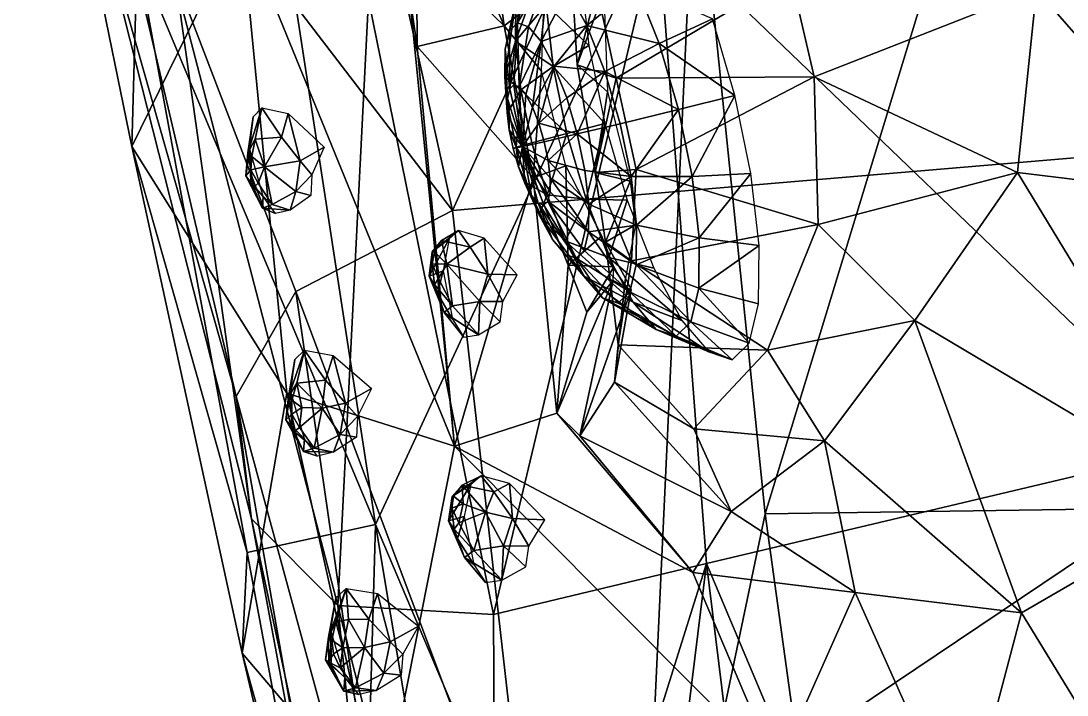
# Model space of a CAD drawing. Extents: x -0.72 to 0.72, y -1.47 to 3.21.
# Drawn here: x -0.2034 to -0.0813, y -0.8728 to -0.7942 of the extents above; entities that cross this region are included whole.
import ezdxf

# ---------------------------------------------------------------- set-up
doc = ezdxf.new("R2010")
doc.units = 0
doc.layers.add('CROCODIL$LWO', color=1, linetype='CONTINUOUS')

msp = doc.modelspace()

# ---------------------------------------------------------------- linework, layer by layer
at = {"layer": 'CROCODIL$LWO'}
for points in [[(-0.11103, -0.72417, 0.17928), (0, -0.7177, 0.1654), (0, -0.80336, 0.20131)], [(-0.17394, -0.72166, 0.20008), (-0.15297, -0.8163, 0.22224), (-0.19684, -0.75904, 0.24768)], [(-0.17394, -0.72166, 0.20008), (-0.11103, -0.72417, 0.17928), (-0.15297, -0.8163, 0.22224)], [(0, -0.80336, 0.20131), (-0.15297, -0.8163, 0.22224), (-0.11103, -0.72417, 0.17928)], [(-0.19043, -0.80885, 0.38099), (-0.20336, -0.74556, 0.37645), (-0.18978, -0.78648, 0.35112)], [(-0.17766, -0.78281, 0.41328), (-0.20336, -0.74556, 0.37645), (-0.19043, -0.80885, 0.38099)], [(-0.19684, -0.75904, 0.24768), (-0.17824, -0.838, 0.27284), (-0.19538, -0.77755, 0.27764)], [(-0.17824, -0.838, 0.27284), (-0.19684, -0.75904, 0.24768), (-0.17128, -0.82577, 0.24753)], [(-0.19684, -0.75904, 0.24768), (-0.15297, -0.8163, 0.22224), (-0.17128, -0.82577, 0.24753)], [(-0.06572, -0.84384, 0.33847), (-0.05386, -0.76213, 0.34238), (-0.12903, -0.78306, 0.33492)], [(-0.12464, -0.77236, 0.36996), (-0.09167, -0.7703, 0.37648), (-0.11651, -0.85169, 0.37476)], [(-0.11651, -0.85169, 0.37476), (-0.09167, -0.7703, 0.37648), (-0.04912, -0.85071, 0.38473)], [(-0.09167, -0.7703, 0.37648), (-0.0518, -0.77053, 0.37741), (-0.04912, -0.85071, 0.38473)], [(-0.16198, -0.85293, 0.35775), (-0.17343, -0.77843, 0.34656), (-0.12464, -0.77236, 0.36996)], [(-0.1317, -0.92433, 0.37075), (-0.16198, -0.85293, 0.35775), (-0.12464, -0.77236, 0.36996)], [(-0.11651, -0.85169, 0.37476), (-0.1317, -0.92433, 0.37075), (-0.12464, -0.77236, 0.36996)], [(-0.19538, -0.77755, 0.27764), (-0.17643, -0.8523, 0.30128), (-0.18519, -0.79005, 0.3039)], [(-0.17643, -0.8523, 0.30128), (-0.19538, -0.77755, 0.27764), (-0.17824, -0.838, 0.27284)], [(-0.14696, -0.79477, 0.47465), (-0.15445, -0.77712, 0.47106), (-0.15717, -0.78485, 0.46449)], [(-0.14696, -0.79477, 0.47465), (-0.14866, -0.78225, 0.48319), (-0.15445, -0.77712, 0.47106)], [(-0.18978, -0.78648, 0.35112), (-0.17343, -0.77843, 0.34656), (-0.16198, -0.85293, 0.35775)], [(-0.14866, -0.78225, 0.48319), (-0.14696, -0.79477, 0.47465), (-0.14229, -0.79112, 0.4813)], [(-0.17234, -0.83763, 0.40871), (-0.17766, -0.78281, 0.41328), (-0.19043, -0.80885, 0.38099)], [(-0.17766, -0.78281, 0.41328), (-0.15275, -0.84379, 0.45556), (-0.15803, -0.79079, 0.44889)], [(-0.15275, -0.84379, 0.45556), (-0.17766, -0.78281, 0.41328), (-0.17234, -0.83763, 0.40871)], [(-0.16279, -0.79165, 0.32386), (-0.14819, -0.86345, 0.33794), (-0.12903, -0.78306, 0.33492)], [(-0.14819, -0.86345, 0.33794), (-0.12332, -0.85751, 0.34041), (-0.12903, -0.78306, 0.33492)], [(-0.12332, -0.85751, 0.34041), (-0.06572, -0.84384, 0.33847), (-0.12903, -0.78306, 0.33492)], [(-0.15712, -0.79716, 0.46062), (-0.15717, -0.78485, 0.46449), (-0.15803, -0.79079, 0.44889)], [(-0.14696, -0.79477, 0.47465), (-0.15717, -0.78485, 0.46449), (-0.15712, -0.79716, 0.46062)], [(-0.13926, -0.78565, 0.50348), (-0.13545, -0.78774, 0.49947), (-0.13842, -0.79929, 0.50856)], [(-0.13842, -0.79929, 0.50856), (-0.13578, -0.79212, 0.51431), (-0.13926, -0.78565, 0.50348)], [(-0.19043, -0.80885, 0.38099), (-0.18978, -0.78648, 0.35112), (-0.17694, -0.85621, 0.36296)], [(-0.17694, -0.85621, 0.36296), (-0.18978, -0.78648, 0.35112), (-0.16198, -0.85293, 0.35775)], [(-0.14207, -0.79231, 0.46696), (-0.14565, -0.79653, 0.47265), (-0.14201, -0.78646, 0.47253)], [(-0.1456, -0.7919, 0.47706), (-0.14201, -0.78646, 0.47253), (-0.14565, -0.79653, 0.47265)], [(-0.14352, -0.78746, 0.48869), (-0.1454, -0.79442, 0.48958), (-0.14169, -0.78808, 0.49478)], [(-0.1454, -0.79442, 0.48958), (-0.14352, -0.78746, 0.48869), (-0.14487, -0.78877, 0.48258)], [(-0.1456, -0.7919, 0.47706), (-0.14684, -0.79749, 0.48152), (-0.14487, -0.78877, 0.48258)], [(-0.14634, -0.79533, 0.48535), (-0.14487, -0.78877, 0.48258), (-0.14684, -0.79749, 0.48152)], [(-0.14634, -0.79533, 0.48535), (-0.1454, -0.79442, 0.48958), (-0.14487, -0.78877, 0.48258)], [(-0.14413, -0.79485, 0.49379), (-0.14169, -0.78808, 0.49478), (-0.1454, -0.79442, 0.48958)], [(-0.14413, -0.79485, 0.49379), (-0.14265, -0.79659, 0.49758), (-0.14169, -0.78808, 0.49478)], [(-0.14265, -0.79659, 0.49758), (-0.13955, -0.79059, 0.50026), (-0.14169, -0.78808, 0.49478)], [(-0.14207, -0.79231, 0.46696), (-0.13804, -0.78868, 0.46213), (-0.13709, -0.79706, 0.45792)], [(-0.1349, -0.80247, 0.50606), (-0.13842, -0.79929, 0.50856), (-0.13545, -0.78774, 0.49947)], [(-0.1339, -0.80086, 0.51785), (-0.11353, -0.78875, 0.52395), (-0.13578, -0.79212, 0.51431)], [(-0.11353, -0.78875, 0.52395), (-0.1339, -0.80086, 0.51785), (-0.11079, -0.8007, 0.52582)], [(-0.11079, -0.8007, 0.52582), (-0.08484, -0.7905, 0.51721), (-0.11353, -0.78875, 0.52395)], [(-0.18519, -0.79005, 0.3039), (-0.16636, -0.8624, 0.32587), (-0.16279, -0.79165, 0.32386)], [(-0.16636, -0.8624, 0.32587), (-0.18519, -0.79005, 0.3039), (-0.17643, -0.8523, 0.30128)], [(-0.15712, -0.79716, 0.46062), (-0.15803, -0.79079, 0.44889), (-0.15275, -0.84379, 0.45556)], [(-0.1426, -0.80003, 0.47314), (-0.14229, -0.79112, 0.4813), (-0.14696, -0.79477, 0.47465)], [(-0.13955, -0.79059, 0.50026), (-0.14265, -0.79659, 0.49758), (-0.13731, -0.79473, 0.50459)], [(-0.13731, -0.79473, 0.50459), (-0.13153, -0.79004, 0.50734), (-0.13955, -0.79059, 0.50026)], [(-0.13153, -0.79004, 0.50734), (-0.13731, -0.79473, 0.50459), (-0.12887, -0.79683, 0.51082)], [(-0.12887, -0.79683, 0.51082), (-0.12265, -0.79394, 0.51324), (-0.13153, -0.79004, 0.50734)], [(-0.08484, -0.7905, 0.51721), (-0.11079, -0.8007, 0.52582), (-0.08703, -0.81186, 0.51774)], [(-0.08703, -0.81186, 0.51774), (-0.06369, -0.81472, 0.5122), (-0.08484, -0.7905, 0.51721)], [(-0.06209, -0.79018, 0.51069), (-0.08484, -0.7905, 0.51721), (-0.06369, -0.81472, 0.5122)], [(-0.16636, -0.8624, 0.32587), (-0.14819, -0.86345, 0.33794), (-0.16279, -0.79165, 0.32386)], [(-0.14565, -0.79653, 0.47265), (-0.14688, -0.8007, 0.47848), (-0.1456, -0.7919, 0.47706)], [(-0.14684, -0.79749, 0.48152), (-0.1456, -0.7919, 0.47706), (-0.14688, -0.8007, 0.47848)], [(-0.14565, -0.79653, 0.47265), (-0.14207, -0.79231, 0.46696), (-0.14125, -0.7995, 0.46335)], [(-0.14125, -0.7995, 0.46335), (-0.14207, -0.79231, 0.46696), (-0.13709, -0.79706, 0.45792)], [(-0.13578, -0.79212, 0.51431), (-0.13842, -0.79929, 0.50856), (-0.1339, -0.80086, 0.51785)], [(-0.14356, -0.81249, 0.46687), (-0.14696, -0.79477, 0.47465), (-0.15712, -0.79716, 0.46062)], [(-0.1426, -0.80003, 0.47314), (-0.14696, -0.79477, 0.47465), (-0.14356, -0.81249, 0.46687)], [(-0.14634, -0.79533, 0.48535), (-0.14631, -0.80212, 0.48794), (-0.1454, -0.79442, 0.48958)], [(-0.14583, -0.80165, 0.4901), (-0.1454, -0.79442, 0.48958), (-0.14631, -0.80212, 0.48794)], [(-0.14583, -0.80165, 0.4901), (-0.14519, -0.80188, 0.49225), (-0.1454, -0.79442, 0.48958)], [(-0.14519, -0.80188, 0.49225), (-0.14413, -0.79485, 0.49379), (-0.1454, -0.79442, 0.48958)], [(-0.14413, -0.79485, 0.49379), (-0.14519, -0.80188, 0.49225), (-0.14265, -0.79659, 0.49758)], [(-0.14111, -0.79945, 0.50058), (-0.13731, -0.79473, 0.50459), (-0.14265, -0.79659, 0.49758)], [(-0.13731, -0.79473, 0.50459), (-0.14111, -0.79945, 0.50058), (-0.13521, -0.8001, 0.50735)], [(-0.13521, -0.8001, 0.50735), (-0.12887, -0.79683, 0.51082), (-0.13731, -0.79473, 0.50459)], [(-0.12265, -0.79394, 0.51324), (-0.12887, -0.79683, 0.51082), (-0.12003, -0.80289, 0.51459)], [(-0.14631, -0.80212, 0.48794), (-0.14634, -0.79533, 0.48535), (-0.14684, -0.79749, 0.48152)], [(-0.15275, -0.84379, 0.45556), (-0.14356, -0.81249, 0.46687), (-0.15712, -0.79716, 0.46062)], [(-0.14688, -0.8007, 0.47848), (-0.14565, -0.79653, 0.47265), (-0.145, -0.80221, 0.4698)], [(-0.145, -0.80221, 0.4698), (-0.14565, -0.79653, 0.47265), (-0.14125, -0.7995, 0.46335)], [(-0.14443, -0.80276, 0.49419), (-0.14265, -0.79659, 0.49758), (-0.14519, -0.80188, 0.49225)], [(-0.14443, -0.80276, 0.49419), (-0.14364, -0.80423, 0.49572), (-0.14265, -0.79659, 0.49758)], [(-0.14364, -0.80423, 0.49572), (-0.14111, -0.79945, 0.50058), (-0.14265, -0.79659, 0.49758)], [(-0.13709, -0.79706, 0.45792), (-0.13521, -0.80616, 0.45642), (-0.14125, -0.7995, 0.46335)], [(-0.13521, -0.8001, 0.50735), (-0.12662, -0.8045, 0.51198), (-0.12887, -0.79683, 0.51082)], [(-0.12662, -0.8045, 0.51198), (-0.12003, -0.80289, 0.51459), (-0.12887, -0.79683, 0.51082)], [(-0.14657, -0.80322, 0.48598), (-0.14684, -0.79749, 0.48152), (-0.14688, -0.8007, 0.47848)], [(-0.14657, -0.80322, 0.48598), (-0.14631, -0.80212, 0.48794), (-0.14684, -0.79749, 0.48152)], [(-0.145, -0.80221, 0.4698), (-0.14125, -0.7995, 0.46335), (-0.13964, -0.80732, 0.46206)], [(-0.14364, -0.80423, 0.49572), (-0.14289, -0.80612, 0.4967), (-0.14111, -0.79945, 0.50058)], [(-0.14289, -0.80612, 0.4967), (-0.13965, -0.80317, 0.50248), (-0.14111, -0.79945, 0.50058)], [(-0.13964, -0.80732, 0.46206), (-0.14125, -0.7995, 0.46335), (-0.13521, -0.80616, 0.45642)], [(-0.13965, -0.80317, 0.50248), (-0.13521, -0.8001, 0.50735), (-0.14111, -0.79945, 0.50058)], [(-0.13633, -0.81185, 0.50838), (-0.13842, -0.79929, 0.50856), (-0.1349, -0.80247, 0.50606)], [(-0.13633, -0.81185, 0.50838), (-0.1339, -0.80086, 0.51785), (-0.13842, -0.79929, 0.50856)], [(-0.14643, -0.80463, 0.4765), (-0.14636, -0.80687, 0.48341), (-0.14688, -0.8007, 0.47848)], [(-0.14659, -0.80486, 0.48442), (-0.14688, -0.8007, 0.47848), (-0.14636, -0.80687, 0.48341)], [(-0.14659, -0.80486, 0.48442), (-0.14657, -0.80322, 0.48598), (-0.14688, -0.8007, 0.47848)], [(-0.14643, -0.80463, 0.4765), (-0.14688, -0.8007, 0.47848), (-0.145, -0.80221, 0.4698)], [(-0.13975, -0.81109, 0.4703), (-0.1426, -0.80003, 0.47314), (-0.14356, -0.81249, 0.46687)], [(-0.13965, -0.80317, 0.50248), (-0.13842, -0.80737, 0.50312), (-0.13521, -0.8001, 0.50735)], [(-0.13842, -0.80737, 0.50312), (-0.13343, -0.80617, 0.50826), (-0.13521, -0.8001, 0.50735)], [(-0.1339, -0.80086, 0.51785), (-0.13633, -0.81185, 0.50838), (-0.13155, -0.8115, 0.51621)], [(-0.13343, -0.80617, 0.50826), (-0.12662, -0.8045, 0.51198), (-0.13521, -0.8001, 0.50735)], [(-0.13155, -0.8115, 0.51621), (-0.11079, -0.8007, 0.52582), (-0.1339, -0.80086, 0.51785)], [(-0.11079, -0.8007, 0.52582), (-0.13155, -0.8115, 0.51621), (-0.11031, -0.81792, 0.52107)], [(-0.11031, -0.81792, 0.52107), (-0.08703, -0.81186, 0.51774), (-0.11079, -0.8007, 0.52582)], [(-0.14631, -0.80212, 0.48794), (-0.14657, -0.80322, 0.48598), (-0.1448, -0.80885, 0.49023)], [(-0.14643, -0.80463, 0.4765), (-0.145, -0.80221, 0.4698), (-0.14555, -0.80891, 0.4758)], [(-0.14583, -0.80165, 0.4901), (-0.14631, -0.80212, 0.48794), (-0.1448, -0.80885, 0.49023)], [(-0.14519, -0.80188, 0.49225), (-0.14583, -0.80165, 0.4901), (-0.1448, -0.80885, 0.49023)], [(-0.14373, -0.80839, 0.46878), (-0.14555, -0.80891, 0.4758), (-0.145, -0.80221, 0.4698)], [(-0.14443, -0.80276, 0.49419), (-0.14519, -0.80188, 0.49225), (-0.1448, -0.80885, 0.49023)], [(-0.14373, -0.80839, 0.46878), (-0.145, -0.80221, 0.4698), (-0.13964, -0.80732, 0.46206)], [(-0.15297, -0.8163, 0.22224), (0, -0.80336, 0.20131), (-0.14351, -0.89972, 0.23734)], [(-0.14657, -0.80322, 0.48598), (-0.14659, -0.80486, 0.48442), (-0.1448, -0.80885, 0.49023)], [(-0.14364, -0.80423, 0.49572), (-0.14443, -0.80276, 0.49419), (-0.1448, -0.80885, 0.49023)], [(-0.14351, -0.89972, 0.23734), (0, -0.80336, 0.20131), (0, -1.00867, 0.25134)], [(-0.13965, -0.80317, 0.50248), (-0.14289, -0.80612, 0.4967), (-0.13842, -0.80737, 0.50312)], [(-0.1349, -0.80247, 0.50606), (-0.13223, -0.81288, 0.5054), (-0.13633, -0.81185, 0.50838)], [(-0.12662, -0.8045, 0.51198), (-0.12501, -0.81232, 0.51069), (-0.12003, -0.80289, 0.51459)], [(-0.12501, -0.81232, 0.51069), (-0.11815, -0.81199, 0.51309), (-0.12003, -0.80289, 0.51459)], [(-0.17689, -0.80956, 0.34762), (-0.17624, -0.80538, 0.3654), (-0.17524, -0.80432, 0.36532)], [(-0.17602, -0.80799, 0.34885), (-0.17689, -0.80956, 0.34762), (-0.17524, -0.80432, 0.36532)], [(-0.17294, -0.80776, 0.35411), (-0.17602, -0.80799, 0.34885), (-0.17524, -0.80432, 0.36532)], [(-0.17217, -0.80497, 0.36543), (-0.17294, -0.80776, 0.35411), (-0.17524, -0.80432, 0.36532)], [(-0.14643, -0.80463, 0.4765), (-0.14555, -0.80891, 0.4758), (-0.14636, -0.80687, 0.48341)], [(-0.14289, -0.80612, 0.4967), (-0.14364, -0.80423, 0.49572), (-0.1448, -0.80885, 0.49023)], [(-0.13343, -0.80617, 0.50826), (-0.13215, -0.81235, 0.50724), (-0.12662, -0.8045, 0.51198)], [(-0.13215, -0.81235, 0.50724), (-0.12501, -0.81232, 0.51069), (-0.12662, -0.8045, 0.51198)], [(-0.17711, -0.81225, 0.34902), (-0.17663, -0.80915, 0.3657), (-0.17624, -0.80538, 0.3654)], [(-0.17689, -0.80956, 0.34762), (-0.17711, -0.81225, 0.34902), (-0.17624, -0.80538, 0.3654)], [(-0.17217, -0.80497, 0.36543), (-0.17076, -0.81049, 0.35603), (-0.17294, -0.80776, 0.35411)], [(-0.16798, -0.80892, 0.36582), (-0.17076, -0.81049, 0.35603), (-0.17217, -0.80497, 0.36543)], [(-0.14659, -0.80486, 0.48442), (-0.14636, -0.80687, 0.48341), (-0.1448, -0.80885, 0.49023)], [(-0.14636, -0.80687, 0.48341), (-0.14591, -0.80906, 0.48305), (-0.1448, -0.80885, 0.49023)], [(-0.14591, -0.80906, 0.48305), (-0.14636, -0.80687, 0.48341), (-0.14555, -0.80891, 0.4758)], [(-0.14227, -0.80827, 0.49702), (-0.14289, -0.80612, 0.4967), (-0.1448, -0.80885, 0.49023)], [(-0.14227, -0.80827, 0.49702), (-0.13842, -0.80737, 0.50312), (-0.14289, -0.80612, 0.4967)], [(-0.13964, -0.80732, 0.46206), (-0.13521, -0.80616, 0.45642), (-0.13739, -0.81499, 0.46322)], [(-0.13343, -0.80617, 0.50826), (-0.13842, -0.80737, 0.50312), (-0.13215, -0.81235, 0.50724)], [(-0.13259, -0.81511, 0.45777), (-0.13739, -0.81499, 0.46322), (-0.13521, -0.80616, 0.45642)], [(-0.17642, -0.81, 0.34461), (-0.17689, -0.80956, 0.34762), (-0.17602, -0.80799, 0.34885)], [(-0.17492, -0.81122, 0.34519), (-0.17642, -0.81, 0.34461), (-0.17602, -0.80799, 0.34885)], [(-0.17294, -0.80776, 0.35411), (-0.17492, -0.81122, 0.34519), (-0.17602, -0.80799, 0.34885)], [(-0.17076, -0.81049, 0.35603), (-0.17492, -0.81122, 0.34519), (-0.17294, -0.80776, 0.35411)], [(-0.14181, -0.81046, 0.49666), (-0.14227, -0.80827, 0.49702), (-0.1448, -0.80885, 0.49023)], [(-0.14373, -0.80839, 0.46878), (-0.13964, -0.80732, 0.46206), (-0.14195, -0.81446, 0.46969)], [(-0.14227, -0.80827, 0.49702), (-0.14181, -0.81046, 0.49666), (-0.13842, -0.80737, 0.50312)], [(-0.13739, -0.81499, 0.46322), (-0.14195, -0.81446, 0.46969), (-0.13964, -0.80732, 0.46206)], [(-0.14181, -0.81046, 0.49666), (-0.13754, -0.81164, 0.50241), (-0.13842, -0.80737, 0.50312)], [(-0.13754, -0.81164, 0.50241), (-0.13215, -0.81235, 0.50724), (-0.13842, -0.80737, 0.50312)], [(-0.17753, -0.86797, 0.38517), (-0.19043, -0.80885, 0.38099), (-0.17694, -0.85621, 0.36296)], [(-0.17234, -0.83763, 0.40871), (-0.19043, -0.80885, 0.38099), (-0.17753, -0.86797, 0.38517)], [(-0.17651, -0.81304, 0.35735), (-0.17663, -0.80915, 0.3657), (-0.17711, -0.81225, 0.34902)], [(-0.17652, -0.81156, 0.3435), (-0.17711, -0.81225, 0.34902), (-0.17689, -0.80956, 0.34762)], [(-0.17652, -0.81156, 0.3435), (-0.17689, -0.80956, 0.34762), (-0.17642, -0.81, 0.34461)], [(-0.17651, -0.81304, 0.35735), (-0.17508, -0.81465, 0.36618), (-0.17663, -0.80915, 0.3657)], [(-0.17076, -0.81049, 0.35603), (-0.16798, -0.80892, 0.36582), (-0.16942, -0.81213, 0.36606)], [(-0.14591, -0.80906, 0.48305), (-0.14528, -0.81121, 0.48338), (-0.1448, -0.80885, 0.49023)], [(-0.14591, -0.80906, 0.48305), (-0.14555, -0.80891, 0.4758), (-0.14528, -0.81121, 0.48338)], [(-0.14555, -0.80891, 0.4758), (-0.14373, -0.80839, 0.46878), (-0.14195, -0.81446, 0.46969)], [(-0.14432, -0.81311, 0.47643), (-0.14528, -0.81121, 0.48338), (-0.14555, -0.80891, 0.4758)], [(-0.14432, -0.81311, 0.47643), (-0.14555, -0.80891, 0.4758), (-0.14195, -0.81446, 0.46969)], [(-0.14528, -0.81121, 0.48338), (-0.14453, -0.81311, 0.48435), (-0.1448, -0.80885, 0.49023)], [(-0.14159, -0.81247, 0.49565), (-0.14181, -0.81046, 0.49666), (-0.1448, -0.80885, 0.49023)], [(-0.1416, -0.81411, 0.49409), (-0.14159, -0.81247, 0.49565), (-0.1448, -0.80885, 0.49023)], [(-0.14186, -0.81521, 0.49214), (-0.1416, -0.81411, 0.49409), (-0.1448, -0.80885, 0.49023)], [(-0.14234, -0.81568, 0.48997), (-0.14186, -0.81521, 0.49214), (-0.1448, -0.80885, 0.49023)], [(-0.14299, -0.81546, 0.48782), (-0.14234, -0.81568, 0.48997), (-0.1448, -0.80885, 0.49023)], [(-0.14375, -0.81457, 0.48588), (-0.14299, -0.81546, 0.48782), (-0.1448, -0.80885, 0.49023)], [(-0.14453, -0.81311, 0.48435), (-0.14375, -0.81457, 0.48588), (-0.1448, -0.80885, 0.49023)], [(-0.17492, -0.81122, 0.34519), (-0.17652, -0.81156, 0.3435), (-0.17642, -0.81, 0.34461)], [(-0.17492, -0.81122, 0.34519), (-0.17076, -0.81049, 0.35603), (-0.17127, -0.81409, 0.35373)], [(-0.17076, -0.81049, 0.35603), (-0.16942, -0.81213, 0.36606), (-0.17127, -0.81409, 0.35373)], [(-0.13754, -0.81164, 0.50241), (-0.14181, -0.81046, 0.49666), (-0.13709, -0.81558, 0.50044)], [(-0.14159, -0.81247, 0.49565), (-0.13709, -0.81558, 0.50044), (-0.14181, -0.81046, 0.49666)], [(-0.17711, -0.81225, 0.34902), (-0.17652, -0.81156, 0.3435), (-0.17622, -0.81361, 0.3462)], [(-0.17652, -0.81156, 0.3435), (-0.17492, -0.81122, 0.34519), (-0.17566, -0.81313, 0.34421)], [(-0.17622, -0.81361, 0.3462), (-0.17652, -0.81156, 0.3435), (-0.17566, -0.81313, 0.34421)], [(-0.17566, -0.81313, 0.34421), (-0.17492, -0.81122, 0.34519), (-0.17405, -0.81561, 0.34846)], [(-0.17492, -0.81122, 0.34519), (-0.17127, -0.81409, 0.35373), (-0.17405, -0.81561, 0.34846)], [(-0.14453, -0.81311, 0.48435), (-0.14528, -0.81121, 0.48338), (-0.14286, -0.81682, 0.47834)], [(-0.14528, -0.81121, 0.48338), (-0.14432, -0.81311, 0.47643), (-0.14286, -0.81682, 0.47834)], [(-0.13975, -0.81109, 0.4703), (-0.14356, -0.81249, 0.46687), (-0.13949, -0.82269, 0.47114)], [(-0.13557, -0.81927, 0.47185), (-0.13975, -0.81109, 0.4703), (-0.13949, -0.82269, 0.47114)], [(-0.13754, -0.81164, 0.50241), (-0.13709, -0.81558, 0.50044), (-0.13215, -0.81235, 0.50724)], [(-0.13155, -0.8115, 0.51621), (-0.13633, -0.81185, 0.50838), (-0.13211, -0.82219, 0.51266)], [(-0.13633, -0.81185, 0.50838), (-0.13223, -0.81288, 0.5054), (-0.13511, -0.81999, 0.50562)], [(-0.13511, -0.81999, 0.50562), (-0.13211, -0.82219, 0.51266), (-0.13633, -0.81185, 0.50838)], [(-0.13211, -0.82219, 0.51266), (-0.11031, -0.81792, 0.52107), (-0.13155, -0.8115, 0.51621)], [(-0.12501, -0.81232, 0.51069), (-0.12419, -0.81951, 0.50708), (-0.11815, -0.81199, 0.51309)], [(-0.12419, -0.81951, 0.50708), (-0.1172, -0.82037, 0.50889), (-0.11815, -0.81199, 0.51309)], [(-0.08703, -0.81186, 0.51774), (-0.11031, -0.81792, 0.52107), (-0.09902, -0.82912, 0.50752)], [(-0.09902, -0.82912, 0.50752), (-0.06383, -0.85008, 0.49105), (-0.08703, -0.81186, 0.51774)], [(-0.06369, -0.81472, 0.5122), (-0.08703, -0.81186, 0.51774), (-0.06383, -0.85008, 0.49105)], [(-0.17651, -0.81304, 0.35735), (-0.17711, -0.81225, 0.34902), (-0.17518, -0.81601, 0.35177)], [(-0.17711, -0.81225, 0.34902), (-0.17622, -0.81361, 0.3462), (-0.17518, -0.81601, 0.35177)], [(-0.17508, -0.81465, 0.36618), (-0.17651, -0.81304, 0.35735), (-0.17518, -0.81601, 0.35177)], [(-0.17622, -0.81361, 0.3462), (-0.17566, -0.81313, 0.34421), (-0.17405, -0.81561, 0.34846)], [(-0.17127, -0.81409, 0.35373), (-0.16942, -0.81213, 0.36606), (-0.16951, -0.81454, 0.36626)], [(-0.14356, -0.81249, 0.46687), (-0.15275, -0.84379, 0.45556), (-0.14081, -0.83994, 0.46875)], [(-0.14453, -0.81311, 0.48435), (-0.14286, -0.81682, 0.47834), (-0.14375, -0.81457, 0.48588)], [(-0.14432, -0.81311, 0.47643), (-0.14195, -0.81446, 0.46969), (-0.14286, -0.81682, 0.47834)], [(-0.14356, -0.81249, 0.46687), (-0.14081, -0.83994, 0.46875), (-0.13949, -0.82269, 0.47114)], [(-0.1416, -0.81411, 0.49409), (-0.13712, -0.81878, 0.49739), (-0.14159, -0.81247, 0.49565)], [(-0.13709, -0.81558, 0.50044), (-0.14159, -0.81247, 0.49565), (-0.13712, -0.81878, 0.49739)], [(-0.13709, -0.81558, 0.50044), (-0.13151, -0.81803, 0.50439), (-0.13215, -0.81235, 0.50724)], [(-0.13162, -0.81798, 0.50179), (-0.13511, -0.81999, 0.50562), (-0.13223, -0.81288, 0.5054)], [(-0.13215, -0.81235, 0.50724), (-0.13151, -0.81803, 0.50439), (-0.12501, -0.81232, 0.51069)], [(-0.13151, -0.81803, 0.50439), (-0.12419, -0.81951, 0.50708), (-0.12501, -0.81232, 0.51069)], [(-0.17518, -0.81601, 0.35177), (-0.17622, -0.81361, 0.3462), (-0.17405, -0.81561, 0.34846)], [(-0.17405, -0.81561, 0.34846), (-0.17127, -0.81409, 0.35373), (-0.17194, -0.81625, 0.36635)], [(-0.17127, -0.81409, 0.35373), (-0.16951, -0.81454, 0.36626), (-0.17194, -0.81625, 0.36635)], [(-0.1416, -0.81411, 0.49409), (-0.14186, -0.81521, 0.49214), (-0.13712, -0.81878, 0.49739)], [(-0.17508, -0.81465, 0.36618), (-0.17518, -0.81601, 0.35177), (-0.17363, -0.81667, 0.36637)], [(-0.17518, -0.81601, 0.35177), (-0.17405, -0.81561, 0.34846), (-0.17194, -0.81625, 0.36635)], [(-0.14375, -0.81457, 0.48588), (-0.14131, -0.81969, 0.48133), (-0.14299, -0.81546, 0.48782)], [(-0.14131, -0.81969, 0.48133), (-0.14375, -0.81457, 0.48588), (-0.14286, -0.81682, 0.47834)], [(-0.14234, -0.81568, 0.48997), (-0.14299, -0.81546, 0.48782), (-0.13856, -0.82186, 0.48934)], [(-0.14299, -0.81546, 0.48782), (-0.13983, -0.82142, 0.48512), (-0.13856, -0.82186, 0.48934)], [(-0.13983, -0.82142, 0.48512), (-0.14299, -0.81546, 0.48782), (-0.14131, -0.81969, 0.48133)], [(-0.13984, -0.81983, 0.47245), (-0.14286, -0.81682, 0.47834), (-0.14195, -0.81446, 0.46969)], [(-0.14234, -0.81568, 0.48997), (-0.13856, -0.82186, 0.48934), (-0.14186, -0.81521, 0.49214)], [(-0.14195, -0.81446, 0.46969), (-0.13739, -0.81499, 0.46322), (-0.13984, -0.81983, 0.47245)], [(-0.14186, -0.81521, 0.49214), (-0.13763, -0.82095, 0.49356), (-0.13712, -0.81878, 0.49739)], [(-0.13763, -0.82095, 0.49356), (-0.14186, -0.81521, 0.49214), (-0.13856, -0.82186, 0.48934)], [(-0.13473, -0.82178, 0.4667), (-0.13984, -0.81983, 0.47245), (-0.13739, -0.81499, 0.46322)], [(-0.13739, -0.81499, 0.46322), (-0.13259, -0.81511, 0.45777), (-0.13473, -0.82178, 0.4667)], [(-0.13709, -0.81558, 0.50044), (-0.13712, -0.81878, 0.49739), (-0.13151, -0.81803, 0.50439)], [(-0.12948, -0.82302, 0.46183), (-0.13473, -0.82178, 0.4667), (-0.13259, -0.81511, 0.45777)], [(-0.17363, -0.81667, 0.36637), (-0.17518, -0.81601, 0.35177), (-0.17194, -0.81625, 0.36635)], [(-0.15297, -0.8163, 0.22224), (-0.14351, -0.89972, 0.23734), (-0.17128, -0.82577, 0.24753)], [(-0.14131, -0.81969, 0.48133), (-0.14286, -0.81682, 0.47834), (-0.13761, -0.82397, 0.47678)], [(-0.14286, -0.81682, 0.47834), (-0.13984, -0.81983, 0.47245), (-0.13761, -0.82397, 0.47678)], [(-0.13712, -0.81878, 0.49739), (-0.13155, -0.82266, 0.49998), (-0.13151, -0.81803, 0.50439)], [(-0.13162, -0.81798, 0.50179), (-0.13281, -0.82419, 0.49333), (-0.13511, -0.81999, 0.50562)], [(-0.11031, -0.81792, 0.52107), (-0.13211, -0.82219, 0.51266), (-0.1162, -0.83259, 0.51008)], [(-0.13151, -0.81803, 0.50439), (-0.13155, -0.82266, 0.49998), (-0.12419, -0.81951, 0.50708)], [(-0.1162, -0.83259, 0.51008), (-0.09902, -0.82912, 0.50752), (-0.11031, -0.81792, 0.52107)], [(-0.15336, -0.81962, 0.32934), (-0.15534, -0.82111, 0.34744), (-0.15228, -0.81864, 0.32933)], [(-0.15534, -0.82111, 0.34744), (-0.15428, -0.81981, 0.34607), (-0.15228, -0.81864, 0.32933)], [(-0.15428, -0.81981, 0.34607), (-0.15091, -0.82059, 0.34104), (-0.15228, -0.81864, 0.32933)], [(-0.15091, -0.82059, 0.34104), (-0.14928, -0.81954, 0.32953), (-0.15228, -0.81864, 0.32933)], [(-0.13415, -0.82286, 0.47579), (-0.13557, -0.81927, 0.47185), (-0.13949, -0.82269, 0.47114)], [(-0.13763, -0.82095, 0.49356), (-0.13229, -0.82579, 0.49446), (-0.13712, -0.81878, 0.49739)], [(-0.13155, -0.82266, 0.49998), (-0.13712, -0.81878, 0.49739), (-0.13229, -0.82579, 0.49446)], [(-0.15406, -0.82336, 0.32954), (-0.15572, -0.82396, 0.34643), (-0.15336, -0.81962, 0.32934)], [(-0.15572, -0.82396, 0.34643), (-0.15534, -0.82111, 0.34744), (-0.15336, -0.81962, 0.32934)], [(-0.15534, -0.82111, 0.34744), (-0.15509, -0.82114, 0.35051), (-0.15428, -0.81981, 0.34607)], [(-0.15509, -0.82114, 0.35051), (-0.15366, -0.82255, 0.35021), (-0.15428, -0.81981, 0.34607)], [(-0.15366, -0.82255, 0.35021), (-0.15091, -0.82059, 0.34104), (-0.15428, -0.81981, 0.34607)], [(-0.14887, -0.82372, 0.33968), (-0.14928, -0.81954, 0.32953), (-0.15091, -0.82059, 0.34104)], [(-0.14887, -0.82372, 0.33968), (-0.14542, -0.82382, 0.32997), (-0.14928, -0.81954, 0.32953)], [(-0.13983, -0.82142, 0.48512), (-0.14131, -0.81969, 0.48133), (-0.13547, -0.82648, 0.48226)], [(-0.14131, -0.81969, 0.48133), (-0.13761, -0.82397, 0.47678), (-0.13547, -0.82648, 0.48226)], [(-0.13761, -0.82397, 0.47678), (-0.13984, -0.81983, 0.47245), (-0.13191, -0.82701, 0.47218)], [(-0.13984, -0.81983, 0.47245), (-0.13473, -0.82178, 0.4667), (-0.13191, -0.82701, 0.47218)], [(-0.13211, -0.82219, 0.51266), (-0.13511, -0.81999, 0.50562), (-0.13366, -0.83198, 0.50084)], [(-0.13281, -0.82419, 0.49333), (-0.13366, -0.83198, 0.50084), (-0.13511, -0.81999, 0.50562)], [(-0.13155, -0.82266, 0.49998), (-0.12425, -0.82536, 0.50152), (-0.12419, -0.81951, 0.50708)], [(-0.12419, -0.81951, 0.50708), (-0.12425, -0.82536, 0.50152), (-0.1172, -0.82037, 0.50889)], [(-0.12425, -0.82536, 0.50152), (-0.11727, -0.82719, 0.5024), (-0.1172, -0.82037, 0.50889)], [(-0.15572, -0.82396, 0.34643), (-0.15537, -0.82252, 0.35183), (-0.15534, -0.82111, 0.34744)], [(-0.15534, -0.82111, 0.34744), (-0.15537, -0.82252, 0.35183), (-0.15509, -0.82114, 0.35051)], [(-0.15537, -0.82252, 0.35183), (-0.15366, -0.82255, 0.35021), (-0.15509, -0.82114, 0.35051)], [(-0.15366, -0.82255, 0.35021), (-0.14887, -0.82372, 0.33968), (-0.15091, -0.82059, 0.34104)], [(-0.13983, -0.82142, 0.48512), (-0.13547, -0.82648, 0.48226), (-0.13856, -0.82186, 0.48934)], [(-0.13763, -0.82095, 0.49356), (-0.13856, -0.82186, 0.48934), (-0.13229, -0.82579, 0.49446)], [(-0.15537, -0.82252, 0.35183), (-0.15572, -0.82396, 0.34643), (-0.1551, -0.82495, 0.34947)], [(-0.15366, -0.82255, 0.35021), (-0.15537, -0.82252, 0.35183), (-0.15462, -0.82423, 0.3514)], [(-0.15537, -0.82252, 0.35183), (-0.1551, -0.82495, 0.34947), (-0.15462, -0.82423, 0.3514)], [(-0.15366, -0.82255, 0.35021), (-0.15462, -0.82423, 0.3514), (-0.153, -0.82742, 0.34765)], [(-0.14887, -0.82372, 0.33968), (-0.15366, -0.82255, 0.35021), (-0.1498, -0.82691, 0.34242)], [(-0.1498, -0.82691, 0.34242), (-0.15366, -0.82255, 0.35021), (-0.153, -0.82742, 0.34765)], [(-0.1373, -0.82817, 0.47344), (-0.13949, -0.82269, 0.47114), (-0.14081, -0.83994, 0.46875)], [(-0.1373, -0.82817, 0.47344), (-0.13415, -0.82286, 0.47579), (-0.13949, -0.82269, 0.47114)], [(-0.13856, -0.82186, 0.48934), (-0.13364, -0.8271, 0.48835), (-0.13229, -0.82579, 0.49446)], [(-0.13856, -0.82186, 0.48934), (-0.13547, -0.82648, 0.48226), (-0.13364, -0.8271, 0.48835)], [(-0.13423, -0.82448, 0.48099), (-0.13415, -0.82286, 0.47579), (-0.1373, -0.82817, 0.47344)], [(-0.13191, -0.82701, 0.47218), (-0.13473, -0.82178, 0.4667), (-0.1262, -0.82912, 0.4682)], [(-0.13473, -0.82178, 0.4667), (-0.12948, -0.82302, 0.46183), (-0.1262, -0.82912, 0.4682)], [(-0.13366, -0.83198, 0.50084), (-0.1162, -0.83259, 0.51008), (-0.13211, -0.82219, 0.51266)], [(-0.13229, -0.82579, 0.49446), (-0.12518, -0.82931, 0.49453), (-0.13155, -0.82266, 0.49998)], [(-0.12425, -0.82536, 0.50152), (-0.13155, -0.82266, 0.49998), (-0.12518, -0.82931, 0.49453)], [(-0.15406, -0.82336, 0.32954), (-0.15473, -0.82599, 0.33835), (-0.15572, -0.82396, 0.34643)], [(-0.15572, -0.82396, 0.34643), (-0.15473, -0.82599, 0.33835), (-0.15397, -0.82821, 0.34436)], [(-0.1551, -0.82495, 0.34947), (-0.15572, -0.82396, 0.34643), (-0.15397, -0.82821, 0.34436)], [(-0.15297, -0.82897, 0.32995), (-0.15473, -0.82599, 0.33835), (-0.15406, -0.82336, 0.32954)], [(-0.14713, -0.82691, 0.33009), (-0.14887, -0.82372, 0.33968), (-0.1498, -0.82691, 0.34242)], [(-0.14542, -0.82382, 0.32997), (-0.14887, -0.82372, 0.33968), (-0.14713, -0.82691, 0.33009)], [(-0.13547, -0.82648, 0.48226), (-0.13761, -0.82397, 0.47678), (-0.1292, -0.83018, 0.4791)], [(-0.13761, -0.82397, 0.47678), (-0.13191, -0.82701, 0.47218), (-0.1292, -0.83018, 0.4791)], [(-0.13366, -0.83198, 0.50084), (-0.13281, -0.82419, 0.49333), (-0.13406, -0.83633, 0.4907)], [(-0.13213, -0.82556, 0.48503), (-0.13406, -0.83633, 0.4907), (-0.13281, -0.82419, 0.49333)], [(-0.15462, -0.82423, 0.3514), (-0.1551, -0.82495, 0.34947), (-0.153, -0.82742, 0.34765)], [(-0.1551, -0.82495, 0.34947), (-0.15397, -0.82821, 0.34436), (-0.153, -0.82742, 0.34765)], [(-0.13423, -0.82448, 0.48099), (-0.1373, -0.82817, 0.47344), (-0.14081, -0.83994, 0.46875)], [(-0.14081, -0.83994, 0.46875), (-0.13813, -0.84258, 0.48214), (-0.13423, -0.82448, 0.48099)], [(-0.13213, -0.82556, 0.48503), (-0.13423, -0.82448, 0.48099), (-0.13813, -0.84258, 0.48214)], [(-0.12518, -0.82931, 0.49453), (-0.11836, -0.8318, 0.49425), (-0.12425, -0.82536, 0.50152)], [(-0.11727, -0.82719, 0.5024), (-0.12425, -0.82536, 0.50152), (-0.11836, -0.8318, 0.49425)], [(-0.17128, -0.82577, 0.24753), (-0.15957, -0.90662, 0.26116), (-0.17824, -0.838, 0.27284)], [(-0.15957, -0.90662, 0.26116), (-0.17128, -0.82577, 0.24753), (-0.14351, -0.89972, 0.23734)], [(-0.15473, -0.82599, 0.33835), (-0.15297, -0.82897, 0.32995), (-0.15397, -0.82821, 0.34436)], [(-0.13213, -0.82556, 0.48503), (-0.13813, -0.84258, 0.48214), (-0.13406, -0.83633, 0.4907)], [(-0.13364, -0.8271, 0.48835), (-0.13547, -0.82648, 0.48226), (-0.12689, -0.83097, 0.4868)], [(-0.13547, -0.82648, 0.48226), (-0.1292, -0.83018, 0.4791), (-0.12689, -0.83097, 0.4868)], [(-0.13364, -0.8271, 0.48835), (-0.12689, -0.83097, 0.4868), (-0.13229, -0.82579, 0.49446)], [(-0.12518, -0.82931, 0.49453), (-0.13229, -0.82579, 0.49446), (-0.12689, -0.83097, 0.4868)], [(-0.153, -0.82742, 0.34765), (-0.15397, -0.82821, 0.34436), (-0.14997, -0.83082, 0.33021)], [(-0.1498, -0.82691, 0.34242), (-0.153, -0.82742, 0.34765), (-0.14997, -0.83082, 0.33021)], [(-0.14741, -0.82931, 0.33023), (-0.1498, -0.82691, 0.34242), (-0.14997, -0.83082, 0.33021)], [(-0.14713, -0.82691, 0.33009), (-0.1498, -0.82691, 0.34242), (-0.14741, -0.82931, 0.33023)], [(-0.1292, -0.83018, 0.4791), (-0.13191, -0.82701, 0.47218), (-0.12305, -0.83281, 0.47628)], [(-0.13191, -0.82701, 0.47218), (-0.1262, -0.82912, 0.4682), (-0.12305, -0.83281, 0.47628)], [(-0.15397, -0.82821, 0.34436), (-0.15297, -0.82897, 0.32995), (-0.15168, -0.8311, 0.33014)], [(-0.15397, -0.82821, 0.34436), (-0.15168, -0.8311, 0.33014), (-0.14997, -0.83082, 0.33021)], [(-0.12689, -0.83097, 0.4868), (-0.1292, -0.83018, 0.4791), (-0.12034, -0.83373, 0.48525)], [(-0.1292, -0.83018, 0.4791), (-0.12305, -0.83281, 0.47628), (-0.12034, -0.83373, 0.48525)], [(-0.12689, -0.83097, 0.4868), (-0.12034, -0.83373, 0.48525), (-0.12518, -0.82931, 0.49453)], [(-0.11836, -0.8318, 0.49425), (-0.12518, -0.82931, 0.49453), (-0.12034, -0.83373, 0.48525)], [(-0.09902, -0.82912, 0.50752), (-0.1162, -0.83259, 0.51008), (-0.10957, -0.84318, 0.49722)], [(-0.10957, -0.84318, 0.49722), (-0.08659, -0.86326, 0.48553), (-0.09902, -0.82912, 0.50752)], [(-0.06383, -0.85008, 0.49105), (-0.09902, -0.82912, 0.50752), (-0.08659, -0.86326, 0.48553)], [(-0.17213, -0.83805, 0.34827), (-0.17139, -0.83368, 0.36779), (-0.17027, -0.83259, 0.36771)], [(-0.17117, -0.83644, 0.34963), (-0.17213, -0.83805, 0.34827), (-0.17027, -0.83259, 0.36771)], [(-0.16781, -0.8361, 0.35541), (-0.17117, -0.83644, 0.34963), (-0.17027, -0.83259, 0.36771)], [(-0.16692, -0.83321, 0.36782), (-0.16781, -0.8361, 0.35541), (-0.17027, -0.83259, 0.36771)], [(-0.13406, -0.83633, 0.4907), (-0.12482, -0.84178, 0.4946), (-0.13366, -0.83198, 0.50084)], [(-0.1162, -0.83259, 0.51008), (-0.13366, -0.83198, 0.50084), (-0.12482, -0.84178, 0.4946)], [(-0.12482, -0.84178, 0.4946), (-0.10957, -0.84318, 0.49722), (-0.1162, -0.83259, 0.51008)], [(-0.17242, -0.84073, 0.34983), (-0.17187, -0.83747, 0.36809), (-0.17139, -0.83368, 0.36779)], [(-0.17213, -0.83805, 0.34827), (-0.17242, -0.84073, 0.34983), (-0.17139, -0.83368, 0.36779)], [(-0.16692, -0.83321, 0.36782), (-0.16548, -0.83879, 0.3575), (-0.16781, -0.8361, 0.35541)], [(-0.16243, -0.83709, 0.36821), (-0.16548, -0.83879, 0.3575), (-0.16692, -0.83321, 0.36782)], [(-0.16781, -0.8361, 0.35541), (-0.16821, -0.83936, 0.34991), (-0.17117, -0.83644, 0.34963)], [(-0.16548, -0.83879, 0.3575), (-0.16821, -0.83936, 0.34991), (-0.16781, -0.8361, 0.35541)], [(-0.13813, -0.84258, 0.48214), (-0.12045, -0.85142, 0.4869), (-0.13406, -0.83633, 0.4907)], [(-0.12045, -0.85142, 0.4869), (-0.12482, -0.84178, 0.4946), (-0.13406, -0.83633, 0.4907)], [(-0.16131, -0.887, 0.41052), (-0.17234, -0.83763, 0.40871), (-0.17753, -0.86797, 0.38517)], [(-0.17178, -0.84144, 0.35893), (-0.17187, -0.83747, 0.36809), (-0.17242, -0.84073, 0.34983)], [(-0.15275, -0.84379, 0.45556), (-0.17234, -0.83763, 0.40871), (-0.16131, -0.887, 0.41052)], [(-0.17175, -0.83842, 0.34518), (-0.17213, -0.83805, 0.34827), (-0.17117, -0.83644, 0.34963)], [(-0.17178, -0.84144, 0.35893), (-0.17027, -0.84295, 0.36856), (-0.17187, -0.83747, 0.36809)], [(-0.17056, -0.83929, 0.34504), (-0.17175, -0.83842, 0.34518), (-0.17117, -0.83644, 0.34963)], [(-0.16821, -0.83936, 0.34991), (-0.17056, -0.83929, 0.34504), (-0.17117, -0.83644, 0.34963)], [(-0.16548, -0.83879, 0.3575), (-0.16243, -0.83709, 0.36821), (-0.16406, -0.84034, 0.36845)], [(-0.17824, -0.838, 0.27284), (-0.16398, -0.91939, 0.29519), (-0.17643, -0.8523, 0.30128)], [(-0.16398, -0.91939, 0.29519), (-0.17824, -0.838, 0.27284), (-0.15957, -0.90662, 0.26116)], [(-0.17175, -0.84007, 0.3438), (-0.17242, -0.84073, 0.34983), (-0.17213, -0.83805, 0.34827)], [(-0.17175, -0.84007, 0.3438), (-0.17213, -0.83805, 0.34827), (-0.17175, -0.83842, 0.34518)], [(-0.17056, -0.83929, 0.34504), (-0.17175, -0.84007, 0.3438), (-0.17175, -0.83842, 0.34518)], [(-0.16821, -0.83936, 0.34991), (-0.16548, -0.83879, 0.3575), (-0.16608, -0.84243, 0.35498)], [(-0.16548, -0.83879, 0.3575), (-0.16406, -0.84034, 0.36845), (-0.16608, -0.84243, 0.35498)], [(-0.17242, -0.84073, 0.34983), (-0.17175, -0.84007, 0.3438), (-0.17146, -0.84209, 0.34675)], [(-0.17175, -0.84007, 0.3438), (-0.17056, -0.83929, 0.34504), (-0.17084, -0.84162, 0.34458)], [(-0.17146, -0.84209, 0.34675), (-0.17175, -0.84007, 0.3438), (-0.17084, -0.84162, 0.34458)], [(-0.17056, -0.83929, 0.34504), (-0.16821, -0.83936, 0.34991), (-0.17084, -0.84162, 0.34458)], [(-0.17084, -0.84162, 0.34458), (-0.16821, -0.83936, 0.34991), (-0.16913, -0.84404, 0.34922)], [(-0.16821, -0.83936, 0.34991), (-0.16608, -0.84243, 0.35498), (-0.16913, -0.84404, 0.34922)], [(-0.15275, -0.84379, 0.45556), (-0.12492, -0.85856, 0.46958), (-0.14081, -0.83994, 0.46875)], [(-0.14081, -0.83994, 0.46875), (-0.12492, -0.85856, 0.46958), (-0.13813, -0.84258, 0.48214)], [(-0.17178, -0.84144, 0.35893), (-0.17242, -0.84073, 0.34983), (-0.17038, -0.84444, 0.3529)], [(-0.17242, -0.84073, 0.34983), (-0.17146, -0.84209, 0.34675), (-0.17038, -0.84444, 0.3529)], [(-0.16608, -0.84243, 0.35498), (-0.16406, -0.84034, 0.36845), (-0.1642, -0.84276, 0.36864)], [(-0.17027, -0.84295, 0.36856), (-0.17178, -0.84144, 0.35893), (-0.17038, -0.84444, 0.3529)], [(-0.17146, -0.84209, 0.34675), (-0.17084, -0.84162, 0.34458), (-0.16913, -0.84404, 0.34922)], [(-0.17038, -0.84444, 0.3529), (-0.17146, -0.84209, 0.34675), (-0.16913, -0.84404, 0.34922)], [(-0.16913, -0.84404, 0.34922), (-0.16608, -0.84243, 0.35498), (-0.16686, -0.84451, 0.36874)], [(-0.16608, -0.84243, 0.35498), (-0.1642, -0.84276, 0.36864), (-0.16686, -0.84451, 0.36874)], [(-0.12045, -0.85142, 0.4869), (-0.10957, -0.84318, 0.49722), (-0.12482, -0.84178, 0.4946)], [(-0.17027, -0.84295, 0.36856), (-0.17038, -0.84444, 0.3529), (-0.16873, -0.84496, 0.36875)], [(-0.12492, -0.85856, 0.46958), (-0.12045, -0.85142, 0.4869), (-0.13813, -0.84258, 0.48214)], [(-0.12045, -0.85142, 0.4869), (-0.10599, -0.86086, 0.48574), (-0.10957, -0.84318, 0.49722)], [(-0.10599, -0.86086, 0.48574), (-0.08659, -0.86326, 0.48553), (-0.10957, -0.84318, 0.49722)], [(-0.17038, -0.84444, 0.3529), (-0.16913, -0.84404, 0.34922), (-0.16686, -0.84451, 0.36874)], [(-0.16873, -0.84496, 0.36875), (-0.17038, -0.84444, 0.3529), (-0.16686, -0.84451, 0.36874)], [(-0.15275, -0.84379, 0.45556), (-0.16131, -0.887, 0.41052), (-0.11516, -0.88152, 0.45134)], [(-0.12492, -0.85856, 0.46958), (-0.15275, -0.84379, 0.45556), (-0.11516, -0.88152, 0.45134)], [(-0.09295, -0.92959, 0.34759), (-0.06572, -0.84384, 0.33847), (-0.12332, -0.85751, 0.34041)], [(-0.07109, -0.92918, 0.34724), (-0.06572, -0.84384, 0.33847), (-0.09295, -0.92959, 0.34759)], [(-0.15084, -0.84826, 0.33127), (-0.15303, -0.84967, 0.35112), (-0.14965, -0.84726, 0.33127)], [(-0.15303, -0.84967, 0.35112), (-0.15186, -0.84836, 0.34961), (-0.14965, -0.84726, 0.33127)], [(-0.15186, -0.84836, 0.34961), (-0.14817, -0.84913, 0.34408), (-0.14965, -0.84726, 0.33127)], [(-0.14817, -0.84913, 0.34408), (-0.14635, -0.84815, 0.33148), (-0.14965, -0.84726, 0.33127)], [(-0.15163, -0.85201, 0.33148), (-0.15346, -0.85252, 0.34993), (-0.15084, -0.84826, 0.33127)], [(-0.15346, -0.85252, 0.34993), (-0.15303, -0.84967, 0.35112), (-0.15084, -0.84826, 0.33127)], [(-0.15303, -0.84967, 0.35112), (-0.15285, -0.84962, 0.35425), (-0.15186, -0.84836, 0.34961)], [(-0.15285, -0.84962, 0.35425), (-0.15175, -0.85055, 0.35459), (-0.15186, -0.84836, 0.34961)], [(-0.14915, -0.85151, 0.34994), (-0.14817, -0.84913, 0.34408), (-0.15186, -0.84836, 0.34961)], [(-0.15175, -0.85055, 0.35459), (-0.14915, -0.85151, 0.34994), (-0.15186, -0.84836, 0.34961)], [(-0.14597, -0.85226, 0.34255), (-0.14635, -0.84815, 0.33148), (-0.14817, -0.84913, 0.34408)], [(-0.14597, -0.85226, 0.34255), (-0.1422, -0.85238, 0.33193), (-0.14635, -0.84815, 0.33148)], [(-0.15346, -0.85252, 0.34993), (-0.15307, -0.85105, 0.35585), (-0.15303, -0.84967, 0.35112)], [(-0.15307, -0.85105, 0.35585), (-0.15175, -0.85055, 0.35459), (-0.15285, -0.84962, 0.35425)], [(-0.15303, -0.84967, 0.35112), (-0.15307, -0.85105, 0.35585), (-0.15285, -0.84962, 0.35425)], [(-0.14915, -0.85151, 0.34994), (-0.14597, -0.85226, 0.34255), (-0.14817, -0.84913, 0.34408)], [(-0.15307, -0.85105, 0.35585), (-0.15346, -0.85252, 0.34993), (-0.1528, -0.85349, 0.35324)], [(-0.15175, -0.85055, 0.35459), (-0.15307, -0.85105, 0.35585), (-0.15226, -0.85276, 0.35536)], [(-0.15307, -0.85105, 0.35585), (-0.1528, -0.85349, 0.35324), (-0.15226, -0.85276, 0.35536)], [(-0.14915, -0.85151, 0.34994), (-0.15175, -0.85055, 0.35459), (-0.15226, -0.85276, 0.35536)], [(-0.1057, -0.92968, 0.38009), (-0.11651, -0.85169, 0.37476), (-0.04912, -0.85071, 0.38473)], [(-0.07428, -0.92948, 0.38919), (-0.1057, -0.92968, 0.38009), (-0.04912, -0.85071, 0.38473)], [(-0.07376, -0.88418, 0.47843), (-0.06383, -0.85008, 0.49105), (-0.08659, -0.86326, 0.48553)], [(-0.15163, -0.85201, 0.33148), (-0.15239, -0.85459, 0.34108), (-0.15346, -0.85252, 0.34993)], [(-0.15049, -0.8576, 0.33188), (-0.15239, -0.85459, 0.34108), (-0.15163, -0.85201, 0.33148)], [(-0.14915, -0.85151, 0.34994), (-0.15226, -0.85276, 0.35536), (-0.15051, -0.85596, 0.35123)], [(-0.14702, -0.85544, 0.34551), (-0.14915, -0.85151, 0.34994), (-0.15051, -0.85596, 0.35123)], [(-0.14597, -0.85226, 0.34255), (-0.14915, -0.85151, 0.34994), (-0.14702, -0.85544, 0.34551)], [(-0.14409, -0.85549, 0.33204), (-0.14597, -0.85226, 0.34255), (-0.14702, -0.85544, 0.34551)], [(-0.1422, -0.85238, 0.33193), (-0.14597, -0.85226, 0.34255), (-0.14409, -0.85549, 0.33204)], [(-0.1057, -0.92968, 0.38009), (-0.1317, -0.92433, 0.37075), (-0.11651, -0.85169, 0.37476)], [(-0.12045, -0.85142, 0.4869), (-0.12492, -0.85856, 0.46958), (-0.10599, -0.86086, 0.48574)], [(-0.17694, -0.85621, 0.36296), (-0.16198, -0.85293, 0.35775), (-0.16402, -0.92565, 0.36984)], [(-0.17643, -0.8523, 0.30128), (-0.15968, -0.93073, 0.32638), (-0.16636, -0.8624, 0.32587)], [(-0.15968, -0.93073, 0.32638), (-0.17643, -0.8523, 0.30128), (-0.16398, -0.91939, 0.29519)], [(-0.14974, -0.92597, 0.36508), (-0.16402, -0.92565, 0.36984), (-0.16198, -0.85293, 0.35775)], [(-0.16198, -0.85293, 0.35775), (-0.1317, -0.92433, 0.37075), (-0.14974, -0.92597, 0.36508)], [(-0.15346, -0.85252, 0.34993), (-0.15239, -0.85459, 0.34108), (-0.15158, -0.85679, 0.34756)], [(-0.1528, -0.85349, 0.35324), (-0.15346, -0.85252, 0.34993), (-0.15158, -0.85679, 0.34756)], [(-0.15226, -0.85276, 0.35536), (-0.1528, -0.85349, 0.35324), (-0.15051, -0.85596, 0.35123)], [(-0.1528, -0.85349, 0.35324), (-0.15158, -0.85679, 0.34756), (-0.15051, -0.85596, 0.35123)], [(-0.15239, -0.85459, 0.34108), (-0.15049, -0.8576, 0.33188), (-0.15158, -0.85679, 0.34756)], [(-0.15051, -0.85596, 0.35123), (-0.15158, -0.85679, 0.34756), (-0.14722, -0.85943, 0.33215)], [(-0.14702, -0.85544, 0.34551), (-0.15051, -0.85596, 0.35123), (-0.14722, -0.85943, 0.33215)], [(-0.14442, -0.85789, 0.33218), (-0.14702, -0.85544, 0.34551), (-0.14722, -0.85943, 0.33215)], [(-0.14409, -0.85549, 0.33204), (-0.14702, -0.85544, 0.34551), (-0.14442, -0.85789, 0.33218)], [(-0.17753, -0.86797, 0.38517), (-0.17694, -0.85621, 0.36296), (-0.16402, -0.92565, 0.36984)], [(-0.15158, -0.85679, 0.34756), (-0.15049, -0.8576, 0.33188), (-0.14912, -0.85973, 0.33208)], [(-0.15158, -0.85679, 0.34756), (-0.14912, -0.85973, 0.33208), (-0.14722, -0.85943, 0.33215)], [(-0.14819, -0.86345, 0.33794), (-0.14783, -0.93552, 0.34674), (-0.12332, -0.85751, 0.34041)], [(-0.13291, -0.93515, 0.35239), (-0.12332, -0.85751, 0.34041), (-0.14783, -0.93552, 0.34674)], [(-0.13291, -0.93515, 0.35239), (-0.11403, -0.93287, 0.35096), (-0.12332, -0.85751, 0.34041)], [(-0.11403, -0.93287, 0.35096), (-0.09295, -0.92959, 0.34759), (-0.12332, -0.85751, 0.34041)], [(-0.11516, -0.88152, 0.45134), (-0.10599, -0.86086, 0.48574), (-0.12492, -0.85856, 0.46958)], [(-0.16747, -0.86608, 0.35268), (-0.16662, -0.86152, 0.37395), (-0.1654, -0.86041, 0.37387)], [(-0.16659, -0.86429, 0.35494), (-0.16747, -0.86608, 0.35268), (-0.1654, -0.86041, 0.37387)], [(-0.16513, -0.86404, 0.35645), (-0.16659, -0.86429, 0.35494), (-0.1654, -0.86041, 0.37387)], [(-0.16175, -0.86099, 0.37397), (-0.16276, -0.86398, 0.36049), (-0.1654, -0.86041, 0.37387)], [(-0.16276, -0.86398, 0.36049), (-0.16513, -0.86404, 0.35645), (-0.1654, -0.86041, 0.37387)], [(-0.16781, -0.86874, 0.35441), (-0.1672, -0.86533, 0.37425), (-0.16662, -0.86152, 0.37395)], [(-0.16747, -0.86608, 0.35268), (-0.16781, -0.86874, 0.35441), (-0.16662, -0.86152, 0.37395)], [(-0.16175, -0.86099, 0.37397), (-0.16028, -0.86662, 0.36274), (-0.16276, -0.86398, 0.36049)], [(-0.15697, -0.86479, 0.37437), (-0.16028, -0.86662, 0.36274), (-0.16175, -0.86099, 0.37397)], [(-0.09337, -0.88903, 0.47623), (-0.10599, -0.86086, 0.48574), (-0.11516, -0.88152, 0.45134)], [(-0.10599, -0.86086, 0.48574), (-0.09337, -0.88903, 0.47623), (-0.08659, -0.86326, 0.48553)], [(-0.16636, -0.8624, 0.32587), (-0.14783, -0.93552, 0.34674), (-0.14819, -0.86345, 0.33794)], [(-0.14783, -0.93552, 0.34674), (-0.16636, -0.8624, 0.32587), (-0.15968, -0.93073, 0.32638)], [(-0.08659, -0.86326, 0.48553), (-0.09337, -0.88903, 0.47623), (-0.07376, -0.88418, 0.47843)], [(-0.16706, -0.86645, 0.34937), (-0.16747, -0.86608, 0.35268), (-0.16659, -0.86429, 0.35494)], [(-0.16577, -0.86732, 0.34922), (-0.16706, -0.86645, 0.34937), (-0.16659, -0.86429, 0.35494)], [(-0.16513, -0.86404, 0.35645), (-0.16577, -0.86732, 0.34922), (-0.16659, -0.86429, 0.35494)], [(-0.16324, -0.8673, 0.35451), (-0.16577, -0.86732, 0.34922), (-0.16513, -0.86404, 0.35645)], [(-0.16276, -0.86398, 0.36049), (-0.16324, -0.8673, 0.35451), (-0.16513, -0.86404, 0.35645)], [(-0.16028, -0.86662, 0.36274), (-0.16324, -0.8673, 0.35451), (-0.16276, -0.86398, 0.36049)], [(-0.16715, -0.86937, 0.36429), (-0.1672, -0.86533, 0.37425), (-0.16781, -0.86874, 0.35441)], [(-0.16715, -0.86937, 0.36429), (-0.16555, -0.87079, 0.37472), (-0.1672, -0.86533, 0.37425)], [(-0.16028, -0.86662, 0.36274), (-0.15697, -0.86479, 0.37437), (-0.15879, -0.86808, 0.37461)], [(-0.16742, -0.86899, 0.34954), (-0.16781, -0.86874, 0.35441), (-0.16747, -0.86608, 0.35268)], [(-0.16742, -0.86899, 0.34954), (-0.16747, -0.86608, 0.35268), (-0.16706, -0.86645, 0.34937)], [(-0.16688, -0.86804, 0.34786), (-0.16742, -0.86899, 0.34954), (-0.16706, -0.86645, 0.34937)], [(-0.16577, -0.86732, 0.34922), (-0.16688, -0.86804, 0.34786), (-0.16706, -0.86645, 0.34937)], [(-0.16324, -0.8673, 0.35451), (-0.16028, -0.86662, 0.36274), (-0.16099, -0.87031, 0.35999)], [(-0.16028, -0.86662, 0.36274), (-0.15879, -0.86808, 0.37461), (-0.16099, -0.87031, 0.35999)], [(-0.1635, -0.91865, 0.39246), (-0.17753, -0.86797, 0.38517), (-0.16402, -0.92565, 0.36984)], [(-0.16131, -0.887, 0.41052), (-0.17753, -0.86797, 0.38517), (-0.1635, -0.91865, 0.39246)], [(-0.16742, -0.86899, 0.34954), (-0.16688, -0.86804, 0.34786), (-0.16611, -0.86965, 0.34871)], [(-0.16688, -0.86804, 0.34786), (-0.16577, -0.86732, 0.34922), (-0.16611, -0.86965, 0.34871)], [(-0.16611, -0.86965, 0.34871), (-0.16324, -0.8673, 0.35451), (-0.16429, -0.87201, 0.35374)], [(-0.16577, -0.86732, 0.34922), (-0.16324, -0.8673, 0.35451), (-0.16611, -0.86965, 0.34871)], [(-0.16324, -0.8673, 0.35451), (-0.16099, -0.87031, 0.35999), (-0.16429, -0.87201, 0.35374)], [(-0.16099, -0.87031, 0.35999), (-0.15879, -0.86808, 0.37461), (-0.15897, -0.87051, 0.3748)], [(-0.16715, -0.86937, 0.36429), (-0.16781, -0.86874, 0.35441), (-0.16567, -0.87241, 0.3578)], [(-0.16781, -0.86874, 0.35441), (-0.16742, -0.86899, 0.34954), (-0.16567, -0.87241, 0.3578)], [(-0.16567, -0.87241, 0.3578), (-0.16742, -0.86899, 0.34954), (-0.16429, -0.87201, 0.35374)], [(-0.16742, -0.86899, 0.34954), (-0.16611, -0.86965, 0.34871), (-0.16429, -0.87201, 0.35374)], [(-0.16555, -0.87079, 0.37472), (-0.16715, -0.86937, 0.36429), (-0.16567, -0.87241, 0.3578)], [(-0.16429, -0.87201, 0.35374), (-0.16099, -0.87031, 0.35999), (-0.16187, -0.8723, 0.3749)], [(-0.16099, -0.87031, 0.35999), (-0.15897, -0.87051, 0.3748), (-0.16187, -0.8723, 0.3749)], [(-0.16555, -0.87079, 0.37472), (-0.16567, -0.87241, 0.3578), (-0.16392, -0.87279, 0.37491)], [(-0.16567, -0.87241, 0.3578), (-0.16429, -0.87201, 0.35374), (-0.16187, -0.8723, 0.3749)], [(-0.16392, -0.87279, 0.37491), (-0.16567, -0.87241, 0.3578), (-0.16187, -0.8723, 0.3749)]]:
    msp.add_3dface(points, dxfattribs=at)

doc.saveas('drawing.dxf')
